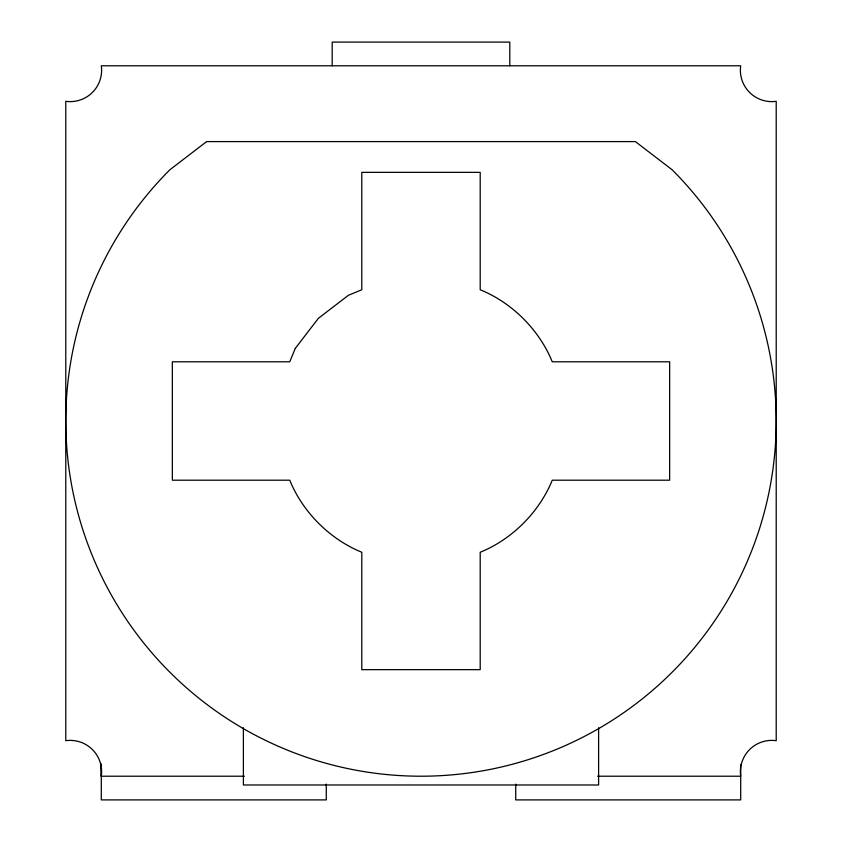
<?xml version="1.0" encoding="UTF-8"?>
<svg xmlns="http://www.w3.org/2000/svg" width="842" height="842" viewBox="0 0 842 842"><rect width="100%" height="100%" fill="white"/><g stroke="black" fill="none" stroke-linecap="round" stroke-linejoin="round"><path stroke-width="1.26" d="M244.412 776.219L101.303 776.219L101.177 766.557M597.588 776.219L740.697 776.219A31.396 31.396 0 0 1 776.219 740.697L776.219 101.303A31.396 31.396 0 0 1 740.697 65.781L101.303 65.781A31.396 31.396 0 0 1 65.781 101.303L65.781 740.697A31.396 31.396 0 0 1 101.303 776.219M740.697 764.452L740.697 799.9L515.725 799.9L515.725 784.112M598.609 727.751L598.609 784.986L243.391 784.986L243.391 727.751M509.799 65.781L509.799 42.1L332.19 42.1L332.19 65.781M326.275 784.112L326.275 799.9L101.303 799.9L101.303 763.968M295.279 348.42L289.743 361.797L172.347 361.797L172.347 480.203L289.743 480.203C302.752 512.168 329.832 539.248 361.797 552.257L361.797 669.653L480.203 669.653L480.203 552.257C512.168 539.248 539.248 512.168 552.257 480.203L669.653 480.203L669.653 361.797L552.257 361.797C539.248 329.832 512.168 302.752 480.203 289.743L480.203 172.347L361.797 172.347L361.797 289.743L348.42 295.279L318.35 318.35L295.279 348.42M206.606 141.593L169.821 169.821A355.219 355.219 0 0 0 598.609 728.625A355.219 355.219 0 0 0 672.179 169.821L635.394 141.593L206.606 141.593"/></g></svg>
